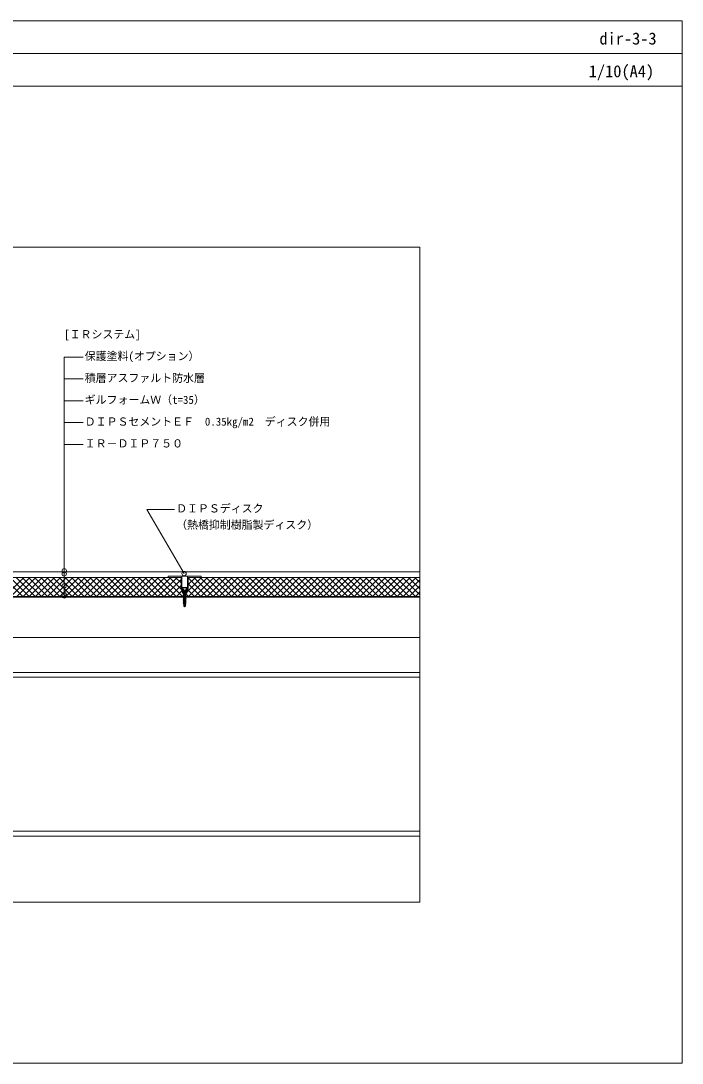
# Model space of a CAD drawing. Units: millimetres, scale not verified. Extents: x -1381 to 1379, y -955 to 955.
# Drawn here: x 169 to 1379, y -955 to 955 of the extents above; entities that cross this region are included whole.
import ezdxf
from ezdxf.enums import TextEntityAlignment as Align

# ---------------------------------------------------------------- set-up
doc = ezdxf.new("R2010")
doc.units = ezdxf.units.MM
doc.header["$LTSCALE"] = 3
doc.linetypes.add('USER1', pattern=[9.525, 6.35, -3.175])
for name, color, linetype, lineweight in [('0-0_0', 7, 'Continuous', 18), ('0-1_HATCH', 9, 'Continuous', 18), ('0-2_BOUSUI', 1, 'Continuous', 18), ('0-3_MOJI', 7, 'Continuous', 18), ('0-4_KANAMONO_SCREW', 4, 'Continuous', 18), ('0-5_dannnetu', 6, 'Continuous', 18), ('0-7_TEKKOTU', 7, 'Continuous', 18), ('0-9_dekki', 3, 'USER1', 18), ('0-B_ZATU', 6, 'Continuous', 18), ('0-C_WAKU', 7, 'Continuous', 18)]:
    doc.layers.add(name, color=color, linetype=linetype, lineweight=lineweight)
doc.styles.add('ＭＳ ゴシック', font='')
doc.styles.get('ＭＳ ゴシック').set_extended_font_data('MS Gothic')

msp = doc.modelspace()

# ---------------------------------------------------------------- linework, layer by layer
at = {"layer": '0-0_0'}
msp.add_line((-1380.53, 894.86), (1379.47, 894.86), dxfattribs=at)
msp.add_lwpolyline([(-900.53, -660.14), (899.47, -660.14), (899.47, 539.86), (-900.53, 539.86)], close=True, dxfattribs=at)
at = {"layer": '0-1_HATCH'}
for p, q in [((172.646, -99.849), (137.788, -64.992)), ((139.217, -99.843), (174.068, -64.992)), ((183.873, -99.851), (149.014, -64.992)), ((150.44, -99.845), (185.293, -64.992)), ((195.101, -99.854), (160.239, -64.992)), ((161.663, -99.847), (196.518, -64.992)), ((206.328, -99.856), (171.464, -64.992)), ((172.886, -99.849), (207.744, -64.992)), ((217.556, -99.858), (182.689, -64.992)), ((184.109, -99.851), (218.969, -64.992)), ((228.783, -99.86), (193.915, -64.992)), ((195.332, -99.854), (230.194, -64.992)), ((240.011, -99.862), (205.14, -64.992)), ((206.555, -99.856), (241.42, -64.992)), ((251.238, -99.865), (216.365, -64.992)), ((217.779, -99.858), (252.645, -64.992)), ((262.466, -99.867), (227.591, -64.992)), ((229.002, -99.86), (263.87, -64.992)), ((273.693, -99.869), (238.816, -64.992)), ((240.225, -99.862), (275.096, -64.992)), ((284.921, -99.871), (250.041, -64.992)), ((251.448, -99.865), (286.321, -64.992)), ((296.149, -99.873), (261.267, -64.992)), ((262.671, -99.867), (297.546, -64.992)), ((307.376, -99.876), (272.492, -64.992)), ((273.894, -99.869), (308.772, -64.992)), ((318.604, -99.878), (283.717, -64.992)), ((285.117, -99.871), (319.997, -64.992)), ((329.831, -99.88), (294.943, -64.992)), ((296.34, -99.873), (331.222, -64.992)), ((341.059, -99.882), (306.168, -64.992)), ((307.563, -99.876), (342.448, -64.992)), ((352.286, -99.884), (317.393, -64.992)), ((318.787, -99.878), (353.673, -64.992)), ((363.514, -99.887), (328.619, -64.992)), ((330.01, -99.88), (364.898, -64.992)), ((374.741, -99.889), (339.844, -64.992)), ((341.233, -99.882), (376.123, -64.992)), ((385.969, -99.891), (351.069, -64.992)), ((352.456, -99.884), (387.349, -64.992)), ((397.196, -99.893), (362.295, -64.992)), ((363.679, -99.887), (398.574, -64.992)), ((408.424, -99.895), (373.52, -64.992)), ((374.902, -99.889), (409.799, -64.992)), ((419.651, -99.898), (384.745, -64.992)), ((386.125, -99.891), (421.025, -64.992)), ((430.879, -99.9), (395.971, -64.992)), ((397.348, -99.893), (432.25, -64.992)), ((442.106, -99.902), (407.196, -64.992)), ((408.572, -99.895), (443.475, -64.992)), ((453.334, -99.904), (418.421, -64.992)), ((419.795, -99.898), (454.701, -64.992)), ((464.561, -99.906), (429.647, -64.992)), ((431.018, -99.9), (462.162, -68.755)), ((464.162, -88.282), (440.872, -64.992)), ((462.162, -75.057), (452.097, -64.992)), ((473.162, -91.431), (499.602, -64.992)), ((475.162, -66.981), (477.151, -64.992)), ((475.162, -78.206), (488.377, -64.992)), ((509.365, -99.809), (475.162, -65.606)), ((476.025, -99.794), (510.827, -64.992)), ((520.596, -99.815), (485.773, -64.992)), ((487.245, -99.799), (522.053, -64.992)), ((531.827, -99.82), (496.998, -64.992)), ((498.465, -99.804), (533.278, -64.992)), ((543.057, -99.825), (508.224, -64.992)), ((509.685, -99.809), (544.503, -64.992)), ((554.288, -99.83), (519.449, -64.992)), ((520.906, -99.815), (555.729, -64.992)), ((565.518, -99.835), (530.674, -64.992)), ((532.126, -99.82), (566.954, -64.992)), ((576.749, -99.841), (541.9, -64.992)), ((543.346, -99.825), (578.179, -64.992)), ((587.979, -99.846), (553.125, -64.992)), ((554.566, -99.83), (589.405, -64.992)), ((599.21, -99.851), (564.35, -64.992)), ((565.786, -99.836), (600.63, -64.992)), ((610.441, -99.856), (575.576, -64.992)), ((577.006, -99.841), (611.855, -64.992)), ((621.671, -99.862), (586.801, -64.992)), ((588.226, -99.846), (623.081, -64.992)), ((632.902, -99.867), (598.026, -64.992)), ((599.446, -99.851), (634.306, -64.992)), ((644.132, -99.872), (609.252, -64.992)), ((610.666, -99.857), (645.531, -64.992)), ((655.363, -99.877), (620.477, -64.992)), ((621.886, -99.862), (656.757, -64.992)), ((666.593, -99.883), (631.702, -64.992)), ((633.106, -99.867), (667.982, -64.992)), ((677.824, -99.888), (642.928, -64.992)), ((644.326, -99.872), (679.207, -64.992)), ((689.055, -99.893), (654.153, -64.992)), ((655.546, -99.878), (690.432, -64.992)), ((700.285, -99.898), (665.378, -64.992)), ((666.767, -99.883), (701.658, -64.992)), ((711.516, -99.904), (676.604, -64.992)), ((677.987, -99.888), (712.883, -64.992)), ((722.746, -99.909), (687.829, -64.992)), ((689.207, -99.893), (724.108, -64.992)), ((733.977, -99.914), (699.054, -64.992)), ((700.427, -99.899), (735.334, -64.992)), ((745.207, -99.919), (710.28, -64.992)), ((711.647, -99.904), (746.559, -64.992)), ((756.438, -99.925), (721.505, -64.992)), ((722.867, -99.909), (757.784, -64.992)), ((767.669, -99.93), (732.73, -64.992)), ((734.087, -99.914), (769.01, -64.992)), ((778.899, -99.935), (743.955, -64.992)), ((745.307, -99.92), (780.235, -64.992)), ((790.13, -99.94), (755.181, -64.992)), ((756.527, -99.925), (791.46, -64.992)), ((801.36, -99.946), (766.406, -64.992)), ((767.747, -99.93), (802.686, -64.992)), ((812.591, -99.951), (777.631, -64.992)), ((778.967, -99.935), (813.911, -64.992)), ((823.821, -99.956), (788.857, -64.992)), ((790.187, -99.94), (825.136, -64.992)), ((835.052, -99.961), (800.082, -64.992)), ((801.407, -99.946), (836.362, -64.992)), ((846.283, -99.967), (811.307, -64.992)), ((812.628, -99.951), (847.587, -64.992)), ((857.513, -99.972), (822.533, -64.992)), ((823.848, -99.956), (858.812, -64.992)), ((868.744, -99.977), (833.758, -64.992)), ((835.068, -99.961), (870.038, -64.992)), ((879.974, -99.982), (844.983, -64.992)), ((846.288, -99.967), (881.263, -64.992)), ((891.205, -99.988), (856.209, -64.992)), ((857.508, -99.972), (892.488, -64.992)), ((899.47, -97.027), (867.434, -64.992)), ((868.728, -99.977), (899.47, -69.235)), ((899.47, -85.802), (878.659, -64.992)), ((899.47, -74.577), (889.885, -64.992)), ((442.241, -99.902), (462.162, -79.981)), ((453.464, -99.904), (464.162, -89.206)), ((470.512, -94.081), (471.662, -92.931)), ((475.674, -99.794), (470.889, -95.009)), ((486.904, -99.799), (474.13, -87.024)), ((498.135, -99.804), (475.162, -76.831)), ((879.948, -99.982), (899.47, -80.461)), ((891.168, -99.988), (899.47, -91.686)), ((464.687, -99.906), (466.812, -97.781))]:
    msp.add_line(p, q, dxfattribs=at)
at = {"layer": '0-2_BOUSUI'}
msp.add_lwpolyline([(899.47, -54.992), (-355.196, -54.992), (-399.338, -10.849), (-399.338, 54.151), (-434.338, 89.151), (-434.338, 171.408), (-474.338, 171.408)], dxfattribs=at)
at = {"layer": '0-3_MOJI'}
for p, q in [((248.186, -98.805), (248.186, 338.678)), ((248.186, 338.678), (282.762, 338.678)), ((248.186, 298.678), (282.762, 298.678)), ((248.186, 258.678), (282.762, 258.678)), ((248.186, 218.678), (282.762, 218.678)), ((248.186, 178.678), (282.762, 178.678))]:
    msp.add_line(p, q, dxfattribs=at)
msp.add_lwpolyline([(450.092, 59.61), (399.654, 59.61), (467.641, -58.146)], dxfattribs=at)
for centre in [(248.186, -52.991), (248.186, -58.523), (467.641, -58.146), (248.186, -80.277), (248.186, -96.341), (248.186, -98.805)]:
    msp.add_circle(centre, 4, dxfattribs=at)
at = {"layer": '0-4_KANAMONO_SCREW'}
for p, q in [((463.662, -83.492), (473.662, -83.492)), ((463.662, -83.992), (463.662, -83.492)), ((463.662, -83.992), (466.082, -86.412)), ((465.812, -88.417), (466.812, -88.957)), ((465.812, -90.167), (466.812, -90.707)), ((465.812, -91.917), (466.812, -92.457)), ((465.812, -93.667), (466.812, -94.207)), ((465.812, -95.417), (466.812, -95.957)), ((466.662, -87.542), (466.601, -87.311)), ((466.662, -87.542), (466.812, -87.542)), ((466.812, -88.417), (470.512, -87.542)), ((466.812, -88.417), (466.812, -87.542)), ((466.812, -88.957), (466.812, -90.167)), ((466.812, -90.167), (470.512, -89.292)), ((466.812, -90.707), (466.812, -91.917)), ((466.812, -91.917), (470.512, -91.042)), ((466.812, -92.457), (470.512, -91.792)), ((466.812, -92.457), (466.812, -93.667)), ((466.812, -93.667), (470.512, -92.792)), ((466.812, -94.207), (466.812, -95.417)), ((466.812, -95.417), (470.512, -94.542)), ((471.512, -87.542), (470.512, -87.542)), ((470.512, -88.292), (470.512, -89.292)), ((471.512, -89.292), (470.512, -89.292)), ((470.512, -90.042), (470.512, -91.042)), ((470.512, -91.792), (471.512, -91.042)), ((471.512, -91.042), (470.512, -91.042)), ((470.512, -91.792), (470.512, -92.792)), ((471.512, -92.792), (470.512, -92.792)), ((470.512, -93.542), (470.512, -94.542)), ((471.512, -94.542), (470.512, -94.542)), ((470.512, -95.292), (470.512, -96.292)), ((470.662, -87.542), (470.724, -87.311)), ((473.662, -83.992), (473.662, -83.492)), ((465.812, -97.167), (466.812, -97.707)), ((465.812, -98.917), (466.812, -99.457)), ((465.812, -100.667), (466.812, -101.207)), ((465.812, -102.417), (466.812, -102.957)), ((465.812, -104.167), (466.812, -104.167)), ((465.812, -104.167), (466.812, -104.707)), ((465.812, -105.917), (466.812, -105.917)), ((465.812, -105.917), (466.812, -106.457)), ((465.812, -107.667), (466.812, -107.667)), ((465.812, -109.417), (466.812, -109.417)), ((465.812, -109.417), (466.812, -109.957)), ((465.812, -111.167), (466.812, -111.167)), ((465.812, -111.167), (466.812, -111.707)), ((465.812, -112.917), (466.812, -112.917)), ((465.812, -112.917), (466.812, -113.457)), ((466.43, -114.492), (467.23, -114.924)), ((466.812, -95.957), (466.812, -97.167)), ((466.812, -97.167), (470.512, -96.292)), ((466.812, -97.707), (466.812, -98.917)), ((466.812, -98.917), (470.512, -98.042)), ((466.812, -99.457), (466.812, -100.667)), ((466.812, -100.667), (470.512, -99.792)), ((466.812, -101.207), (466.812, -102.417)), ((466.812, -102.417), (470.512, -101.542)), ((466.812, -102.957), (466.812, -104.167)), ((466.812, -104.167), (471.512, -103.292)), ((466.812, -104.167), (470.512, -103.292)), ((466.812, -104.707), (470.512, -104.042)), ((466.812, -104.707), (466.812, -105.917)), ((466.812, -105.917), (471.512, -105.042)), ((466.812, -105.917), (470.512, -105.042)), ((466.812, -106.457), (470.512, -105.792)), ((466.812, -106.457), (466.812, -107.667)), ((466.812, -107.667), (471.512, -106.792)), ((466.812, -107.667), (470.512, -106.792)), ((466.812, -108.207), (466.812, -109.417)), ((466.812, -109.417), (471.512, -108.542)), ((466.812, -109.417), (470.512, -108.542)), ((466.812, -109.957), (470.512, -109.292)), ((466.812, -109.957), (466.812, -111.167)), ((466.812, -111.167), (471.512, -110.292)), ((466.812, -111.167), (470.512, -110.292)), ((466.812, -111.707), (470.512, -111.042)), ((466.812, -111.707), (466.812, -112.917)), ((466.812, -112.917), (471.512, -112.042)), ((466.812, -112.917), (470.512, -112.042)), ((466.812, -113.457), (470.512, -112.792)), ((466.812, -113.457), (467.23, -114.492)), ((467.23, -114.492), (470.99, -113.792)), ((467.23, -114.924), (470.19, -114.392)), ((470.512, -112.792), (470.19, -113.792)), ((470.19, -114.392), (470.19, -114.924)), ((471.512, -96.292), (470.512, -96.292)), ((470.512, -97.042), (470.512, -98.042)), ((471.512, -98.042), (470.512, -98.042)), ((470.512, -98.792), (470.512, -99.792)), ((471.512, -99.792), (470.512, -99.792)), ((470.512, -100.542), (470.512, -101.542)), ((471.512, -101.542), (470.512, -101.542)), ((470.512, -102.292), (470.512, -103.292)), ((471.512, -103.292), (470.512, -103.292)), ((470.512, -104.042), (471.512, -103.292)), ((470.512, -104.042), (470.512, -105.042)), ((471.512, -105.042), (470.512, -105.042)), ((470.512, -105.792), (471.512, -105.042)), ((470.512, -105.792), (470.512, -106.792)), ((471.512, -106.792), (470.512, -106.792)), ((470.512, -107.542), (471.512, -106.792)), ((471.512, -108.542), (470.512, -108.542)), ((470.512, -109.292), (471.512, -108.542)), ((470.512, -109.292), (470.512, -110.292)), ((471.512, -110.292), (470.512, -110.292)), ((470.512, -111.042), (471.512, -110.292)), ((470.512, -111.042), (470.512, -112.042)), ((471.512, -112.042), (470.512, -112.042)), ((470.512, -112.792), (471.512, -112.042)), ((466.912, -114.924), (466.912, -117.866)), ((466.912, -114.924), (470.412, -114.924)), ((468.662, -119.092), (466.912, -117.866)), ((468.662, -119.092), (467.921, -117.088)), ((468.662, -119.092), (470.412, -117.866))]:
    msp.add_line(p, q, dxfattribs=at)
for points in [[(463.662, -83.992), (473.662, -83.992), (471.242, -86.412)], [(465.812, -88.417), (466.812, -88.417), (471.512, -87.542)], [(465.812, -90.167), (466.812, -90.167), (471.512, -89.292)], [(465.812, -91.917), (466.812, -91.917), (471.512, -91.042)], [(465.812, -93.667), (466.812, -93.667), (471.512, -92.792)], [(465.812, -95.417), (466.812, -95.417), (471.512, -94.542)], [(466.812, -88.957), (470.512, -88.292), (471.512, -87.542)], [(466.812, -90.707), (470.512, -90.042), (471.512, -89.292)], [(466.812, -94.207), (470.512, -93.542), (471.512, -92.792)], [(466.812, -95.957), (470.512, -95.292), (471.512, -94.542)], [(465.812, -97.167), (466.812, -97.167), (471.512, -96.292)], [(465.812, -98.917), (466.812, -98.917), (471.512, -98.042)], [(465.812, -100.667), (466.812, -100.667), (471.512, -99.792)], [(465.812, -102.417), (466.812, -102.417), (471.512, -101.542)], [(465.812, -107.667), (466.812, -108.207), (470.512, -107.542), (470.512, -108.542)], [(466.43, -114.492), (467.23, -114.492), (470.19, -113.792)], [(466.812, -97.707), (470.512, -97.042), (471.512, -96.292)], [(466.812, -99.457), (470.512, -98.792), (471.512, -98.042)], [(466.812, -101.207), (470.512, -100.542), (471.512, -99.792)], [(466.812, -102.957), (470.512, -102.292), (471.512, -101.542)], [(470.19, -114.392), (470.99, -113.792), (470.19, -113.792)], [(468.662, -119.092), (470.412, -114.924), (470.412, -117.866)]]:
    msp.add_lwpolyline(points, dxfattribs=at)
for centre, radius, start, end in [((464.668, -87.826), 2, 14.93142, 45), ((472.656, -87.826), 2, 135, 165.06858), ((468.662, -119.092), 2.136, 110.30447, 145), ((472.73, -120.109), 5.679, 114.08593, 147.8643)]:
    msp.add_arc(centre, radius, start, end, dxfattribs=at)
at = {"layer": '0-5_dannnetu'}
for p, q in [((462.162, -64.992), (-117.838, -64.992)), ((462.162, -64.992), (-117.838, -64.992)), ((475.162, -64.992), (899.47, -64.992)), ((-264.338, -99.992), (899.47, -99.992))]:
    msp.add_line(p, q, dxfattribs=at)
at = {"layer": '0-7_TEKKOTU'}
for p, q in [((-414.338, -238.992), (899.47, -238.992)), ((-414.338, -247.992), (899.47, -247.992)), ((-414.338, -529.992), (899.47, -529.992)), ((-414.338, -538.992), (899.47, -538.992))]:
    msp.add_line(p, q, dxfattribs=at)
at = {"layer": '0-9_dekki', "linetype": 'Continuous'}
for p, q in [((899.47, -99.992), (-454.338, -99.992)), ((899.47, -100.992), (-454.338, -100.992)), ((899.47, -174.992), (-389.338, -174.992))]:
    msp.add_line(p, q, dxfattribs=at)
at = {"layer": '0-B_ZATU'}
for p, q in [((463.662, -62.992), (473.662, -62.992)), ((465.662, -93.992), (471.662, -93.992))]:
    msp.add_line(p, q, dxfattribs=at)
for points in [[(465.662, -85.992), (463.662, -85.992), (463.662, -62.992), (438.662, -62.992), (438.662, -64.992), (462.162, -64.992), (462.162, -85.992), (464.162, -87.992), (464.162, -91.992), (464.662, -93.992), (465.662, -93.992)], [(471.662, -85.992), (473.662, -85.992), (473.662, -62.992), (498.662, -62.992), (498.662, -64.992), (475.162, -64.992), (475.162, -85.992), (473.162, -87.992), (473.162, -91.992), (472.662, -93.992), (471.662, -93.992)]]:
    msp.add_lwpolyline(points, close=True, dxfattribs=at)
at = {"layer": '0-C_WAKU'}
for points in [[(1379.47, 834.86), (-1380.53, 834.86), (-1380.53, 954.86), (1379.47, 954.86)], [(-1380.53, -955.14), (1379.47, -955.14), (1379.47, 954.86), (-1380.53, 954.86)]]:
    msp.add_lwpolyline(points, close=True, dxfattribs=at)

# ---------------------------------------------------------------- texts
at = {"layer": '0-3_MOJI', "style": 'ＭＳ ゴシック'}
for s, p in [('[ＩＲシステム]', (248.186, 368.678)), ('保護塗料(オプション）', (285.762, 328.678)), ('積層アスファルト防水層', (285.762, 288.678)), ('ギルフォームＷ（t=35）', (285.762, 248.678)), ('ＤＩＰＳセメントＥＦ\u30000.35kg/m2\u3000ディスク併用', (285.762, 208.678)), ('ＩＲ－ＤＩＰ７５０', (285.762, 168.678)), ('ＤＩＰＳディスク', (453.092, 49.61)), ('（熱橋抑制樹脂製ディスク）', (453.092, 19.61))]:
    msp.add_text(s, height=14.66, dxfattribs=at).set_placement(p, align=Align.BOTTOM_LEFT)
at = {"layer": '0-C_WAKU', "style": 'ＭＳ ゴシック'}
for s, p in [('dir-3-3', (1228.023, 904.86)), ('1/10(A4)', (1208.531, 844.86))]:
    msp.add_text(s, height=21.99, dxfattribs=at).set_placement(p, align=Align.BOTTOM_LEFT)

doc.saveas('drawing.dxf')
